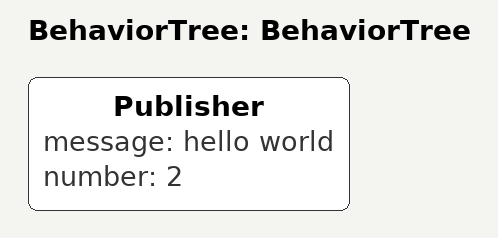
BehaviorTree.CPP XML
<?xml version="1.0"?>
<root main_tree_to_execute="BehaviorTree">
    <BehaviorTree ID="BehaviorTree">
        <Publisher message="hello world" number="2"/>
    </BehaviorTree>
</root>
